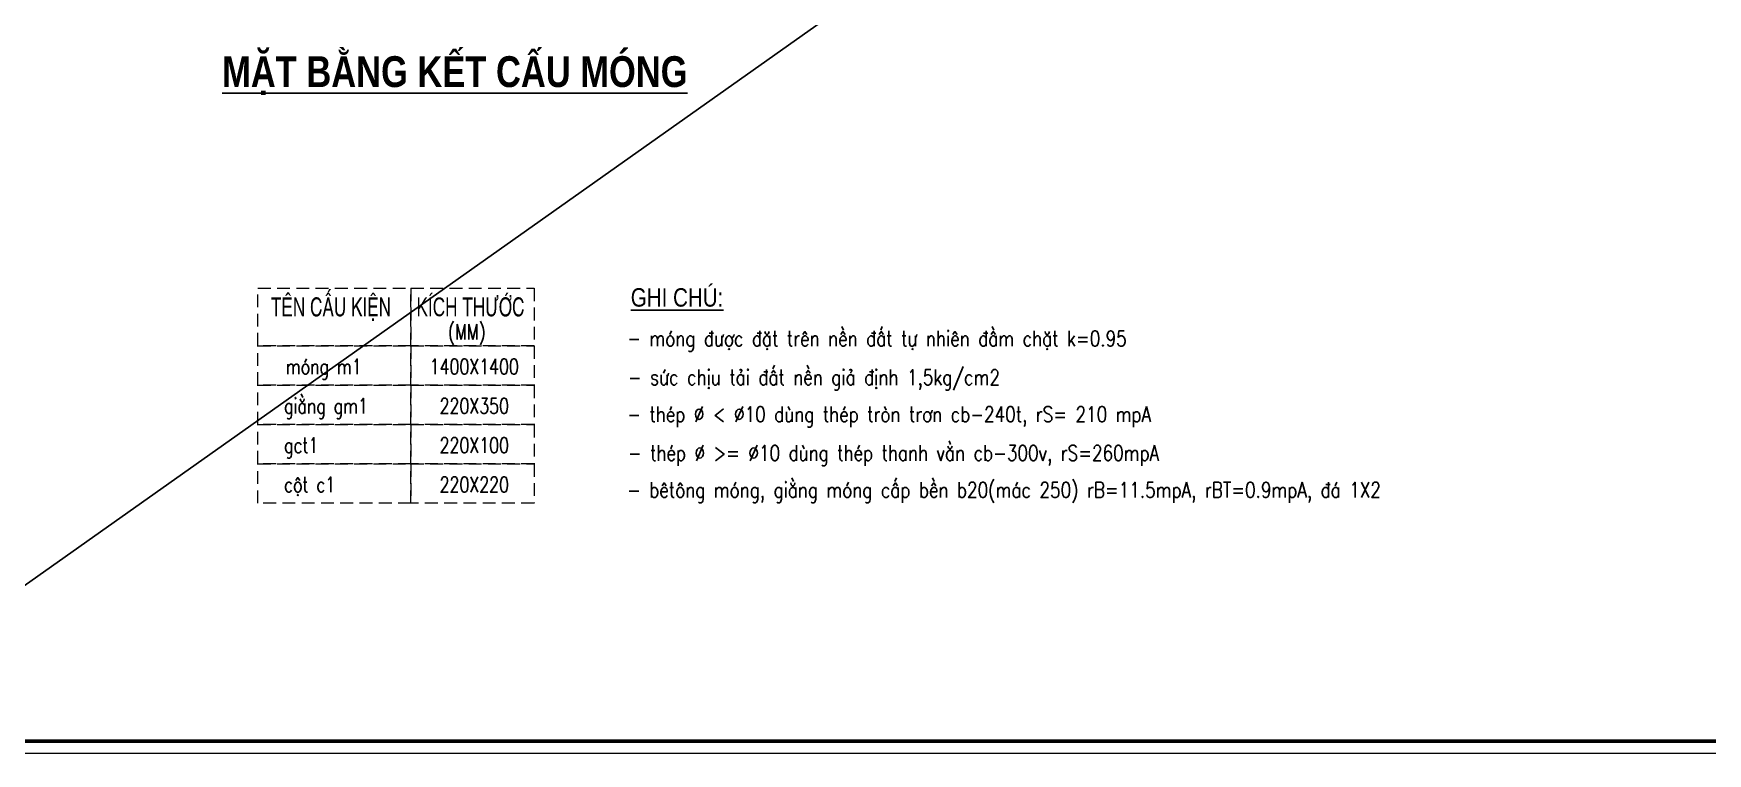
# Model space of a CAD drawing. Header units: millimetres. Extents: x 19378 to 228036, y -611253 to -529584.
# Drawn here: x 152736 to 169023, y -566167 to -559163 of the extents above; entities that cross this region are included whole.
import ezdxf
from ezdxf.enums import TextEntityAlignment as Align

# ---------------------------------------------------------------- set-up
doc = ezdxf.new("R2010")
doc.units = ezdxf.units.MM
doc.header["$MEASUREMENT"] = 0
doc.linetypes.add('HIDDEN', pattern=[0.375, 0.25, -0.125])
doc.layers.get('Defpoints').update_dxf_attribs({"color": 1})
doc.layers.add('KCS_Plotter', color=11, linetype='Continuous', plot=False)
doc.layers.add('Khungten_LCDI', color=7, linetype='Continuous')
for name, color, linetype, lineweight in [('LC MANH DUT', 35, 'HIDDEN', 5), ('LC Net thay', 7, 'Continuous', 25), ('LC Text1', 3, 'Continuous', 20), ('LC Text2', 7, 'Continuous', 25)]:
    doc.layers.add(name, color=color, linetype=linetype, lineweight=lineweight)
doc.styles.add('Khungten', font='VHAVAN_1.TTF', dxfattribs={"width": 0.9, "height": 5000})
doc.styles.add('LC 1', font='VHAVANB_1.TTF')
doc.styles.add('LC 2', font='VHARIALN_1.TTF', dxfattribs={"width": 0.7})
doc.styles.add('LC 3', font='vnsimli.shx', dxfattribs={"width": 0.75})
doc.styles.add('LC3', font='VHARIALB_1.TTF', dxfattribs={"width": 0.8})
doc.styles.add('T2', font='VHARIAL_1.TTF', dxfattribs={"width": 0.8})
doc.styles.add('Title', font='VHBLACK_1.TTF', dxfattribs={"width": 0.8})

# ---------------------------------------------------------------- blocks, each defined once
blk = doc.blocks.new('Nha o can bo nhan vien Trung doan')
at = {"layer": 'Defpoints', "lineweight": 0}
blk.add_lwpolyline([(-1200, -14850), (-1200, 14850), (40800, 14850), (40800, -14850)], close=True, dxfattribs=at)
at = {"layer": 'Khungten_LCDI', "color": 5, "lineweight": 60}
blk.add_lwpolyline([(0, -14650), (0, 14650), (40600, 14650), (40600, -14650)], close=True, dxfattribs=at)
at = {"color": 7, "style": 'Khungten', "width": 0.8}
for tag, p in [('REVISION', (39499, -10746)), ('NGAYHT', (39546, -11609))]:
    blk.add_attdef(tag, text='', height=200, dxfattribs=at).set_placement(p, align=Align.CENTER)
at = {"layer": 'LC Text1', "style": 'Title', "width": 1.485915}
for tag, p, p2 in [('TENBANVE1', (36913, -8886), (40339, -8886)), ('TENBANVE2', (36913, -9562), (40339, -9562))]:
    blk.add_attdef(tag, text='', height=250, dxfattribs=at).set_placement(p, p2, align=Align.FIT)
at = {"layer": 'LC Text1', "style": 'Title', "width": 0.7}
blk.add_attdef('SOBANVE', text='', height=250, dxfattribs=at).set_placement((39562, -13896), align=Align.CENTER)
blk = doc.blocks.new('TIEUDE1')
at = {"layer": 'LC Text2', "color": 7, "style": 'LC 1'}
blk.add_attdef('TIªU§Ò', text='', height=5, dxfattribs=at).set_placement((0, 0), align=Align.BOTTOM_CENTER)
blk.add_attdef('TL', text='', height=3, dxfattribs=at).set_placement((0, -2), align=Align.TOP_CENTER)

msp = doc.modelspace()

# ---------------------------------------------------------------- linework, layer by layer
at = {"layer": 'KCS_Plotter', "ltscale": 2}
msp.add_line((150335.5, -566167.2), (175535.5, -548347.2), dxfattribs=at)
at = {"layer": 'LC MANH DUT', "ltscale": 500, "elevation": 0}
for points in [[(154918.7, -561640.9), (156408.5, -561640.9), (156408.5, -562201.4), (154918.7, -562201.4)], [(156408.5, -561640.9), (157606.6, -561640.9), (157606.6, -562201.4), (156408.5, -562201.4)], [(154918.7, -562201.4), (156408.5, -562201.4), (156408.5, -562584), (154918.7, -562584)], [(156408.5, -562201.4), (157606.6, -562201.4), (157606.6, -562584), (156408.5, -562584)], [(154918.7, -562584), (156408.5, -562584), (156408.5, -562966.7), (154918.7, -562966.7)], [(156408.5, -562584), (157606.6, -562584), (157606.6, -562966.7), (156408.5, -562966.7)], [(154918.7, -562966.7), (156408.5, -562966.7), (156408.5, -563349.3), (154918.7, -563349.3)], [(156408.5, -562966.7), (157606.6, -562966.7), (157606.6, -563349.3), (156408.5, -563349.3)], [(154918.7, -563349.3), (156408.5, -563349.3), (156408.5, -563732), (154918.7, -563732)], [(156408.5, -563349.3), (157606.6, -563349.3), (157606.6, -563732), (156408.5, -563732)]]:
    msp.add_lwpolyline(points, close=True, dxfattribs=at)

# ---------------------------------------------------------------- block references
at = {"layer": 'LC Net thay', "xscale": 0.6, "yscale": 0.6, "zscale": 0.6}
msp.add_blockref('Nha o can bo nhan vien Trung doan', (151055.5, -557257.2, 0), dxfattribs=at)
at = {"layer": 'LC Text2'}
ref = msp.add_blockref('TIEUDE1', (156835.3, -559774, 0), dxfattribs=dict(at, xscale=60.95999999999999, yscale=60.95999999999999, zscale=60.95999999999999))
ref.add_attrib('TIªU§Ò', '%%UmÆt b»ng kÕt cÊu mãng', dxfattribs={"color": 7, "height": 300.192, "style": 'LC3', "width": 0.8}).set_placement((156835.3, -559774, 0), align=Align.BOTTOM_CENTER)

# ---------------------------------------------------------------- texts
at = {"layer": 'LC Text1', "style": 'LC 3', "width": 0.75}
for s, p in [('(MM)', (156770.1, -562140.8, 0)), ('mãng m1', (155191.5, -562478, 0)), ('gi»ng gm1', (155174.9, -562860.7, 0)), ('gct1', (155174.9, -563243.3, 0)), ('cét c1', (155174.9, -563626, 0))]:
    msp.add_text(s, height=150, dxfattribs=at).set_placement(p)
at = {"layer": 'LC Text1', "color": 3, "style": 'LC 3', "width": 0.8}
for s, p in [('- mãng ®\xadîc ®Æt trªn nÒn ®Êt tù nhiªn ®Çm chÆt k=0.95', (158513, -562205.5, 0)), ('- søc chÞu t¶i ®Êt nÒn gi¶ ®Þnh 1,5kg/cm2', (158519.1, -562582.5, 0)), ('- thÐp %%C < %%C10 dïng thÐp trßn tr¬n cb-240t, rS= 210 mpA', (158513, -562941.8, 0)), ('- thÐp %%C >= %%C10 dïng thÐp thanh v»n cb-300v, rS=260mpA', (158519.1, -563318.8, 0)), ('- bªt«ng mãng, gi»ng mãng cÊp bÒn b20(m¸c 250) rB=11.5mpA, rBT=0.9mpA, ®¸ 1X2', (158511.8, -563678.1, 0))]:
    msp.add_text(s, height=150, dxfattribs=at).set_placement(p)
at = {"layer": 'LC Text1', "style": 'LC 3', "width": 0.75}
for s, p in [('1400X1400', (157024.7, -562478, 0)), ('220X350', (157024.7, -562860.7, 0)), ('220X100', (157024.7, -563243.3, 0)), ('220X220', (157024.7, -563626, 0))]:
    msp.add_text(s, height=150, dxfattribs=at).set_placement(p, align=Align.CENTER)
at = {"layer": 'LC Text2', "lineweight": -2, "style": 'LC 2', "width": 0.8}
for s, height, p in [('tªn cÊu kiÖn', 182.586, (155045.8, -561913.5, 0)), ('kÝch th\xadíc', 182.59, (156462.1, -561913.5, 0))]:
    msp.add_text(s, height=height, dxfattribs=at).set_placement(p)
at = {"layer": 'LC Text2', "style": 'T2', "width": 0.8}
msp.add_text('%%Ughi chó:', height=179.147, dxfattribs=at).set_placement((158546.9, -561819.7, 0))

doc.saveas('drawing.dxf')
